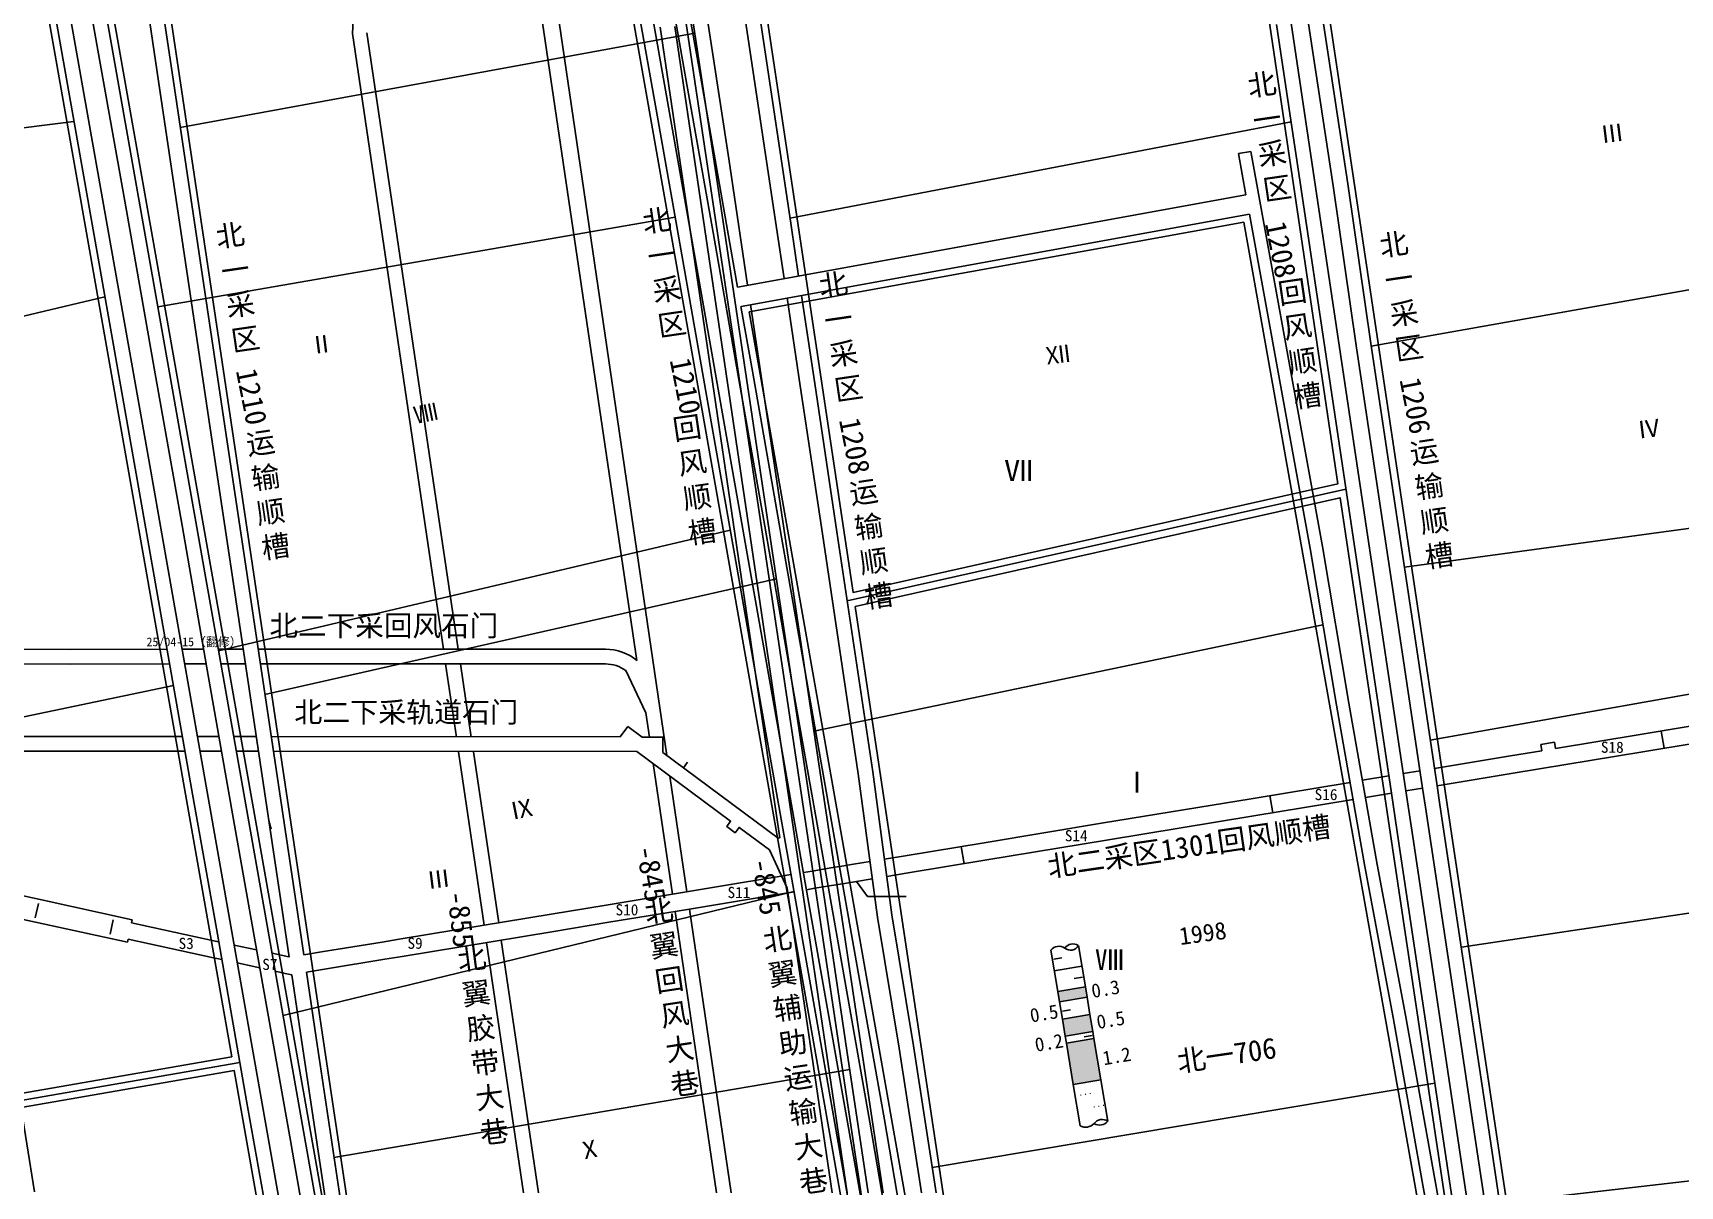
# Model space of a CAD drawing. Header units: millimetres. Extents: x 41513366 to 41522434, y 4590966 to 4600634.
# Drawn here: x 41519500.2 to 41519971.3, y 4597514.9 to 4597845 of the extents above; entities that cross this region are included whole.
import ezdxf

# ---------------------------------------------------------------- set-up
doc = ezdxf.new("R2010")
doc.units = ezdxf.units.MM
doc.linetypes.add('SJHD', pattern=[10, 8, -2])
doc.layers.get('0').update_dxf_attribs({"lineweight": 18})
for name, color, linetype, lineweight in [('12煤巷道', 7, 'Continuous', 18), ('12煤巷道名称', 7, 'Continuous', 18), ('2016年12煤进尺', 7, 'Continuous', 18), ('7煤工作面小柱状', 6, 'Continuous', 18), ('7煤工作面编号', 7, 'Continuous', 18), ('7煤巷道', 6, 'Continuous', 18), ('图纸改动标记', 2, 'Continuous', 18), ('岩巷', 30, 'Continuous', 18), ('岩巷巷道名称', 30, 'Continuous', 18), ('工作面月末位置', 7, 'Continuous', 18), ('采空区工作面颜色', 6, 'Continuous', 18)]:
    doc.layers.add(name, color=color, linetype=linetype, lineweight=lineweight)
doc.styles.add('仿宋_GB2312', font='')
doc.styles.add('宋体5', font='')
doc.styles.add('正体', font='')
doc.styles.add('正等线体', font='simhei.ttf')
doc.styles.get('仿宋_GB2312').set_extended_font_data('宋体')
doc.styles.get('宋体5').set_extended_font_data('宋体')
doc.styles.get('正体').set_extended_font_data('宋体')

msp = doc.modelspace()

# ---------------------------------------------------------------- hatches: boundary and pattern name
at = {"layer": '7煤工作面小柱状', "lineweight": -3, "ltscale": 2}
h = msp.add_hatch(color=256, dxfattribs=at)
h.paths.add_polyline_path([(41519801.7122, 4597568.9978), (41519801.218, 4597571.9568), (41519793.3273, 4597570.6389), (41519793.8215, 4597567.6799)], flags=0)
h.paths.add_polyline_path([(41519794.6451, 4597562.7482), (41519795.4688, 4597557.8165), (41519803.3595, 4597559.1344), (41519802.5358, 4597564.0661)], flags=0)
h.paths.add_polyline_path([(41519803.689, 4597557.1617), (41519795.7983, 4597555.8438), (41519797.7751, 4597544.0078), (41519805.6658, 4597545.3257)], flags=0)

# ---------------------------------------------------------------- linework, layer by layer
at = {"linetype": 'ByBlock', "lineweight": -3, "ltscale": 0.5}
msp.add_line((41519522.2474, 4597587.0294), (41519523.1411, 4597591.1332), dxfattribs=at)
at = {"layer": '12煤巷道', "color": 7, "lineweight": -3}
for p, q in [((41519959.93, 4597644.1924), (41519974.8489, 4597646.6523)), ((41519935.7125, 4597640.1939), (41519959.9307, 4597644.1883)), ((41519960.7444, 4597639.2584), (41519975.6628, 4597641.7206)), ((41519901.1055, 4597634.4828), (41519922.8024, 4597638.0638)), ((41519922.8023, 4597638.0646), (41519931.8291, 4597639.5534)), ((41519923.6167, 4597633.1306), (41519960.7444, 4597639.2584)), ((41519880.4793, 4597631.0785), (41519888.0365, 4597632.3258)), ((41519892.1809, 4597633.0098), (41519896.9611, 4597633.7988)), ((41519901.8462, 4597629.5376), (41519923.6165, 4597633.1317)), ((41519848.6152, 4597625.8189), (41519876.9273, 4597630.4917)), ((41519881.3398, 4597626.1526), (41519888.7782, 4597627.3803)), ((41519892.9225, 4597628.0643), (41519897.7018, 4597628.8534)), ((41519806.4494, 4597618.8607), (41519848.6152, 4597625.8189)), ((41519849.4292, 4597620.8866), (41519877.7878, 4597625.5661)), ((41519772.2314, 4597613.2131), (41519806.4494, 4597618.8607)), ((41519807.2638, 4597613.9266), (41519849.4292, 4597620.8866)), ((41519749.679, 4597609.4903), (41519772.2313, 4597613.2132)), ((41519773.0457, 4597608.279), (41519807.2638, 4597613.9266)), ((41519743.7583, 4597608.5135), (41519749.679, 4597609.4903)), ((41519750.4932, 4597604.5574), (41519773.0456, 4597608.2796)), ((41519714.175, 4597603.6306), (41519702.0217, 4597601.6247)), ((41519717.0049, 4597604.0977), (41519714.175, 4597603.6306)), ((41519720.557, 4597604.6839), (41519723.0549, 4597605.0962)), ((41519723.0548, 4597605.0964), (41519728.9757, 4597606.0734)), ((41519728.9757, 4597606.0734), (41519730.9618, 4597606.4012)), ((41519734.9084, 4597607.0526), (41519730.9618, 4597606.4012)), ((41519734.9083, 4597607.0534), (41519739.6124, 4597607.8295)), ((41519744.4231, 4597603.5554), (41519750.4932, 4597604.5574)), ((41519502.2439, 4597596.9126), (41519484.8252, 4597600.7062)), ((41519664.1254, 4597595.3701), (41519686.5488, 4597599.071)), ((41519686.5488, 4597599.071), (41519702.0217, 4597601.6247)), ((41519714.9893, 4597598.6973), (41519702.8359, 4597596.6915)), ((41519717.8726, 4597599.1732), (41519714.9893, 4597598.6973)), ((41519721.4247, 4597599.7595), (41519723.8691, 4597600.1629)), ((41519723.8691, 4597600.1629), (41519729.7898, 4597601.141)), ((41519729.7898, 4597601.141), (41519731.7759, 4597601.4685)), ((41519735.7226, 4597602.1196), (41519731.7759, 4597601.4685)), ((41519735.7226, 4597602.1193), (41519740.2772, 4597602.8711)), ((41519502.2439, 4597596.9126), (41519528.5811, 4597591.1766)), ((41519648.3541, 4597592.7673), (41519664.1254, 4597595.3701)), ((41519664.9396, 4597590.4369), (41519687.363, 4597594.1377)), ((41519687.363, 4597594.1377), (41519702.8359, 4597596.6915)), ((41519500.8394, 4597590.4637), (41519484.9506, 4597593.9241)), ((41519500.8394, 4597590.4637), (41519527.1766, 4597584.7278)), ((41519528.3895, 4597590.2972), (41519528.5811, 4597591.1766)), ((41519552.7901, 4597584.9831), (41519528.3895, 4597590.2972)), ((41519621.7145, 4597588.3704), (41519648.3541, 4597592.7671)), ((41519649.1683, 4597587.8338), (41519664.9396, 4597590.4369)), ((41519527.1766, 4597584.7278), (41519527.3681, 4597585.6072)), ((41519551.7686, 4597580.293), (41519527.3681, 4597585.6072)), ((41519553.278, 4597584.8768), (41519552.7901, 4597584.9831)), ((41519583.3192, 4597582.0331), (41519600.0082, 4597584.7877)), ((41519600.0082, 4597584.7877), (41519604.9414, 4597585.6019)), ((41519604.9414, 4597585.6019), (41519621.7145, 4597588.3703)), ((41519622.5287, 4597583.4371), (41519649.1683, 4597587.8338)), ((41519554.1775, 4597579.7684), (41519551.7686, 4597580.293)), ((41519564.1506, 4597582.5089), (41519557.7127, 4597583.911)), ((41519573.3091, 4597580.5142), (41519568.543, 4597581.5522)), ((41519573.483, 4597580.4764), (41519573.3091, 4597580.5142)), ((41519583.3192, 4597582.0331), (41519577.6371, 4597581.0953)), ((41519600.8224, 4597579.8544), (41519584.1335, 4597577.0999)), ((41519600.8224, 4597579.8544), (41519605.7557, 4597580.6687)), ((41519605.7557, 4597580.6687), (41519622.5288, 4597583.4371)), ((41519565.0517, 4597577.4001), (41519558.6122, 4597578.8025)), ((41519572.2876, 4597575.8242), (41519569.445, 4597576.4433)), ((41519574.2369, 4597575.3997), (41519572.2876, 4597575.8242)), ((41519584.1335, 4597577.0999), (41519578.3717, 4597576.1488))]:
    msp.add_line(p, q, dxfattribs=at)
for points in [[(41519836.6514, 4598037.8998), (41519842.0344, 4598002.0084), (41519845.517, 4597978.788, 0.0000401), (41519845.517, 4597978.7875), (41519851.4144, 4597939.5091), (41519858.1988, 4597894.2815), (41519864.8862, 4597848.8877), (41519872.1214, 4597801.2181), (41519878.6911, 4597755.5359), (41519885.2155, 4597712.2267), (41519891.5713, 4597669.7831, 0.0000084), (41519891.5713, 4597669.783), (41519897.7018, 4597628.8534)], [(41519842.1106, 4598029.8174), (41519846.1879, 4598002.6313), (41519849.6705, 4597979.411), (41519855.5679, 4597940.1325, -0.00003396), (41519855.5679, 4597940.1323), (41519862.3531, 4597894.8991), (41519869.04, 4597849.5089), (41519876.2763, 4597801.8322), (41519882.8463, 4597756.1477), (41519889.3688, 4597712.851, -0.00022002), (41519889.369, 4597712.8501), (41519895.725, 4597670.4051), (41519901.8462, 4597629.5376)], [(41519897.7018, 4597628.8534), (41519898.5153, 4597623.422, 0.00001992), (41519898.5153, 4597623.4217), (41519905.2753, 4597578.3139), (41519911.9783, 4597533.5612), (41519918.8853, 4597487.4153, 0.00011468), (41519918.8855, 4597487.4139), (41519924.6383, 4597449.0991), (41519930.885, 4597407.2733), (41519937.2801, 4597364.2786), (41519943.6743, 4597321.5885)], [(41519901.8462, 4597629.5374), (41519902.669, 4597624.0442), (41519909.429, 4597578.9362, -0.00002075), (41519909.429, 4597578.9361), (41519916.132, 4597534.1831, -0.00002459), (41519916.132, 4597534.183), (41519923.039, 4597488.0373), (41519928.7919, 4597449.7215, -0.00019474), (41519928.792, 4597449.7207), (41519935.039, 4597407.8927, -0.0001487), (41519935.0391, 4597407.8921), (41519941.434, 4597364.8986), (41519948.1092, 4597320.3327)]]:
    msp.add_lwpolyline(points, format="xyb", dxfattribs=at)
for points in [[(41519892.9225, 4597628.0643), (41519881.3665, 4597705.1246), (41519867.0917, 4597800.9333), (41519860.1258, 4597847.8138), (41519846.5336, 4597938.739), (41519834.8125, 4598017.7471), (41519832.7755, 4598033.2182)], [(41519573.483, 4597580.4764), (41519571.0938, 4597596.5648), (41519563.9329, 4597644.5181), (41519557.2798, 4597689.1754), (41519551.1719, 4597729.9577), (41519543.8268, 4597779.2443), (41519536.4738, 4597828.6034), (41519529.8388, 4597873.2397), (41519518.8241, 4597946.3203)], [(41519704.5672, 4597772.7701), (41519703.2082, 4597781.9094), (41519699.1822, 4597808.9495), (41519692.1139, 4597855.7185), (41519685.1947, 4597902.0367)], [(41519695.756, 4597903.8323), (41519696.6238, 4597898.0298), (41519703.5577, 4597851.6163), (41519712.8878, 4597789.2318), (41519715.0621, 4597774.6748)], [(41519699.8974, 4597904.5364), (41519700.7776, 4597898.6511), (41519707.7116, 4597852.2369), (41519717.0416, 4597789.8531), (41519719.1966, 4597775.4251)], [(41519577.6371, 4597581.0953), (41519575.2482, 4597597.1818), (41519568.0868, 4597645.1384), (41519561.434, 4597689.7943), (41519555.3256, 4597730.5798), (41519547.981, 4597779.8634), (41519540.628, 4597829.2222), (41519533.9933, 4597873.8558)], [(41519695.0413, 4597808.2415), (41519687.9782, 4597854.9775)], [(41519888.7782, 4597627.3803), (41519877.213, 4597704.5018), (41519862.9376, 4597800.3144), (41519855.9431, 4597847.3862)], [(41519699.0539, 4597781.2917), (41519695.0413, 4597808.2415)], [(41519713.0773, 4597687.247), (41519705.9053, 4597735.214), (41519699.0539, 4597781.2917)], [(41519715.8897, 4597769.1335), (41519719.6417, 4597744.0134), (41519725.9868, 4597701.5908), (41519736.2506, 4597632.904), (41519741.7454, 4597591.9204), (41519747.9228, 4597554.4045), (41519754.2968, 4597513.002)], [(41519720.0243, 4597769.8838), (41519723.7956, 4597744.6338), (41519730.1406, 4597702.2121), (41519740.4092, 4597633.4935), (41519745.8998, 4597592.5408), (41519752.0706, 4597555.0653), (41519758.5463, 4597513.002)], [(41519743.3672, 4597513.002), (41519737.2091, 4597554.1731), (41519730.9961, 4597595.745), (41519724.2351, 4597640.8714), (41519717.2312, 4597687.8677), (41519710.0591, 4597735.8351), (41519705.3912, 4597767.2282)], [(41519733.0268, 4597553.7426), (41519726.8423, 4597595.1242), (41519720.0814, 4597640.249), (41519713.0879, 4597687.1755)], [(41519479.9236, 4597643.5897), (41519505.3641, 4597643.5897)], [(41519479.9239, 4597643.588), (41519542.935, 4597643.588)], [(41519931.536, 4597641.3296), (41519935.4193, 4597641.9705)], [(41519931.8291, 4597639.5536), (41519931.536, 4597641.3296)], [(41519935.7124, 4597640.1946), (41519935.4193, 4597641.9705)], [(41519480.5924, 4597639.388), (41519543.674, 4597639.388)], [(41519918.1628, 4597430.8828), (41519904.7078, 4597520.8348), (41519890.9228, 4597613.0792), (41519888.7781, 4597627.3806)], [(41519939.8763, 4597314.3117), (41519932.1086, 4597366.1664), (41519922.3165, 4597431.5045), (41519908.8616, 4597521.4561), (41519895.0766, 4597613.6999), (41519892.9225, 4597628.0646)], [(41519487.9332, 4597593.2746), (41519488.6587, 4597588.7175), (41519496.2177, 4597540.8063), (41519500.5833, 4597513.302)], [(41519620.3121, 4597266.3408), (41519616.8068, 4597289.9126), (41519609.7779, 4597336.9089), (41519603.5359, 4597378.68), (41519596.6929, 4597424.482), (41519589.5838, 4597472.2876), (41519583.5668, 4597512.8419), (41519577.0069, 4597556.747), (41519574.2369, 4597575.3997)], [(41519624.4725, 4597266.9174), (41519620.9611, 4597290.5304), (41519613.9317, 4597337.5301), (41519607.6898, 4597379.3007), (41519600.8468, 4597425.1026), (41519593.7381, 4597472.9054), (41519587.7213, 4597513.4583), (41519581.1608, 4597557.3676), (41519578.3717, 4597576.1488)], [(41519739.1204, 4597513.002), (41519733.0268, 4597553.7426)]]:
    msp.add_lwpolyline(points, dxfattribs=at)
at = {"layer": '2016年12煤进尺', "color": 4, "lineweight": -3, "ltscale": 2}
msp.add_line((41519965.9688, 4597645.1881), (41519966.783, 4597640.255), dxfattribs=at)
at = {"layer": '2016年12煤进尺', "color": 5, "lineweight": -3, "ltscale": 2}
for p, q in [((41519854.0284, 4597626.7123), (41519854.8425, 4597621.7796)), ((41519765.7229, 4597612.1388), (41519766.5372, 4597607.2051))]:
    msp.add_line(p, q, dxfattribs=at)
at = {"layer": '2016年12煤进尺', "color": 0, "lineweight": -3, "ltscale": 2}
msp.add_line((41519500.8061, 4597591.6991), (41519501.6998, 4597595.8029), dxfattribs=at)
msp.add_lwpolyline([(41519735.7226, 4597602.1196), (41519738.906, 4597597.8111), (41519749.9739, 4597597.8111)], dxfattribs=at)
at = {"layer": '7煤工作面小柱状', "color": 6, "lineweight": -3, "ltscale": 2}
for p, q in [((41519792.1615, 4597579.9166), (41519794.4813, 4597580.3041)), ((41519792.3389, 4597576.5569), (41519800.2296, 4597577.8748)), ((41519793.3273, 4597570.6389), (41519801.218, 4597571.9568)), ((41519798.0548, 4597574.3264), (41519800.3746, 4597574.7139)), ((41519793.8215, 4597567.6799), (41519801.7122, 4597568.9978)), ((41519794.6451, 4597562.7482), (41519802.5358, 4597564.0661)), ((41519794.6496, 4597565.019), (41519796.9694, 4597565.4065)), ((41519795.4688, 4597557.8165), (41519803.3595, 4597559.1344)), ((41519795.7983, 4597555.8438), (41519803.689, 4597557.1617)), ((41519800.8408, 4597557.6461), (41519803.1605, 4597558.0335)), ((41519797.7751, 4597544.0078), (41519805.6658, 4597545.3257))]:
    msp.add_line(p, q, dxfattribs=at)
at = {"layer": '7煤工作面小柱状', "lineweight": -3, "ltscale": 2}
for points in [[(41519791.3504, 4597582.475), (41519793.3273, 4597570.6389), (41519793.8215, 4597567.6799), (41519794.6451, 4597562.7482), (41519795.4688, 4597557.8165), (41519795.7983, 4597555.8438), (41519797.7751, 4597544.0078), (41519799.7519, 4597532.1717)], [(41519799.2411, 4597583.7928), (41519801.218, 4597571.9568), (41519801.7122, 4597568.9978), (41519802.5358, 4597564.0661), (41519803.3595, 4597559.1344), (41519803.689, 4597557.1617), (41519807.6426, 4597533.4896)]]:
    msp.add_lwpolyline(points, dxfattribs=at)
at = {"layer": '7煤工作面小柱状', "color": 6, "lineweight": -3, "ltscale": 2}
for centre, radius, start, end in [((41519793.6981, 4597580.4998), 3.0681, 56.987872, 139.924452), ((41519797.6775, 4597581.3885), 2.8569, 58.185473, 143.883252), ((41519797.0225, 4597584.9529), 2.5036, 228.683826, 332.396624), ((41519801.3168, 4597534.9433), 3.1828, 240.550818, 318.412899), ((41519806.0159, 4597531.0887), 2.9001, 55.880387, 143.08333), ((41519805.279, 4597535.501), 3.1036, 239.360339, 319.603379)]:
    msp.add_arc(centre, radius, start, end, dxfattribs=at)
at = {"layer": '7煤巷道', "lineweight": -3}
for p, q in [((41519848.5445, 4597811.0953), (41519845.0024, 4597810.4525)), ((41519847.1452, 4597798.6453), (41519701.718, 4597772.2531)), ((41519848.1451, 4597793.1353), (41519702.718, 4597766.7431)), ((41519694.1475, 4597733.7297), (41519701.7846, 4597690.4342)), ((41519697.6928, 4597734.3546), (41519705.3299, 4597691.0592))]:
    msp.add_line(p, q, dxfattribs=at)
for points in [[(41519697.6928, 4597734.3546), (41519689.8548, 4597778.8226), (41519681.9378, 4597823.7505), (41519674.0148, 4597868.6956), (41519666.4089, 4597911.8864), (41519659.1581, 4597953.409), (41519654.8778, 4597977.9927)], [(41519641.5897, 4597108.4757), (41519628.5553, 4597182.2137), (41519613.3603, 4597268.3633), (41519606.5974, 4597306.7551), (41519589.6363, 4597402.9403), (41519572.9843, 4597497.3194), (41519565.4263, 4597540.1046), (41519557.0404, 4597587.7291), (41519549.6883, 4597629.4422), (41519533.5534, 4597721.15), (41519518.2713, 4597807.7394), (41519501.5673, 4597902.2217), (41519489.9142, 4597968.0627)], [(41519694.1475, 4597733.7297), (41519686.3095, 4597778.1977), (41519678.3925, 4597823.1258), (41519670.4695, 4597868.0706), (41519662.8634, 4597911.2621), (41519655.6118, 4597952.7898), (41519652.636, 4597969.881)], [(41519574.0751, 4597526.3201), (41519565.8333, 4597572.9689), (41519557.8522, 4597618.2178), (41519550.3217, 4597661.1043), (41519542.8105, 4597703.9765), (41519534.875, 4597749.068), (41519526.8826, 4597794.1773), (41519519.2326, 4597837.3776), (41519511.1959, 4597882.6117), (41519498.7745, 4597952.5378)], [(41519504.5843, 4597943.813), (41519651.7929, 4597110.0264)], [(41519639.4758, 4597096.3057), (41519624.4194, 4597181.4826), (41519609.2242, 4597267.6338), (41519602.461, 4597306.0265), (41519585.5001, 4597402.2109), (41519568.8482, 4597496.5896), (41519561.2903, 4597539.3739), (41519552.904, 4597587.0007), (41519545.5521, 4597628.7132), (41519529.4169, 4597720.4222), (41519514.1352, 4597807.0095), (41519497.4314, 4597901.4905), (41519491.8463, 4597933.0469)], [(41519845.0024, 4597810.4525), (41519847.1452, 4597798.6453)], [(41519848.1451, 4597793.1353), (41519865.5153, 4597697.4217), (41519873.0699, 4597652.5724), (41519881.1433, 4597606.358), (41519889.269, 4597563.1752), (41519897.6054, 4597516.2503), (41519906.2361, 4597468.5948), (41519914.0545, 4597424.2909), (41519922.1645, 4597377.6989), (41519930.283, 4597331.6915), (41519938.3324, 4597285.9279), (41519946.4195, 4597239.4076), (41519953.9244, 4597197.8986), (41519968.0885, 4597118.1989)], [(41519807.5347, 4597089.6637), (41519800.03, 4597132.5094), (41519791.6209, 4597180.576), (41519786.1004, 4597211.9654), (41519777.7144, 4597259.6423), (41519771.8526, 4597292.879), (41519763.7966, 4597338.5691), (41519755.9125, 4597383.3094), (41519748.1306, 4597427.4552), (41519742.0236, 4597462.0698), (41519733.5935, 4597509.9316), (41519724.8475, 4597559.5896), (41519716.9545, 4597604.3834), (41519709.8526, 4597644.6682), (41519701.7846, 4597690.4342)], [(41519803.1279, 4597135.6918), (41519795.167, 4597181.1964), (41519789.6459, 4597212.5889), (41519781.2599, 4597260.2659), (41519775.3979, 4597293.5042), (41519767.3419, 4597339.1942), (41519759.4579, 4597383.9341), (41519751.6759, 4597428.0802), (41519745.5689, 4597462.6953), (41519737.1389, 4597510.5561), (41519728.3929, 4597560.2141), (41519720.4999, 4597605.0081), (41519713.3979, 4597645.2932), (41519705.3299, 4597691.0592)], [(41519581.1376, 4597486.0162), (41519574.0835, 4597526.2724)]]:
    msp.add_lwpolyline(points, dxfattribs=at)
for points in [[(41519754.959, 4597442.677), (41519747.4255, 4597487.3307), (41519739.5929, 4597533.1931), (41519731.8177, 4597577.0368, -0.00022069), (41519731.8172, 4597577.0396), (41519724.4974, 4597618.5284), (41519717.5737, 4597657.5952), (41519709.5345, 4597703.7997), (41519701.8381, 4597747.4571, -0.00000848), (41519701.8381, 4597747.4572), (41519694.7182, 4597787.8524), (41519686.9384, 4597831.8696, -0.00019005), (41519686.9379, 4597831.8721), (41519681.2983, 4597863.9225), (41519664.1484, 4597964.797)], [(41519701.732, 4597772.2556), (41519698.8543, 4597788.5822, 0.00011899), (41519698.8543, 4597788.5826), (41519691.0743, 4597832.6003), (41519685.4368, 4597864.6384), (41519679.2505, 4597901.0261)], [(41519848.5445, 4597811.0953), (41519869.0616, 4597698.0421), (41519876.618, 4597653.1812), (41519884.6856, 4597607.0007), (41519892.8103, 4597563.8229), (41519901.1489, 4597516.8859), (41519909.78, 4597469.2284), (41519917.6005, 4597424.9124), (41519925.7105, 4597378.3204), (41519933.8283, 4597332.3164, -0.00013776), (41519933.8284, 4597332.3159), (41519941.8786, 4597286.548), (41519949.9642, 4597240.0361), (41519957.4679, 4597198.5338), (41519963.6843, 4597163.5547)], [(41519759.1005, 4597443.3757), (41519751.5663, 4597488.0336), (41519743.7307, 4597533.9133), (41519735.9532, 4597577.7698), (41519728.6333, 4597619.2594, 0.00019357), (41519728.6332, 4597619.2601), (41519721.7104, 4597658.3217), (41519713.6715, 4597704.5243), (41519705.9743, 4597748.1862), (41519702.7041, 4597766.7405)]]:
    msp.add_lwpolyline(points, format="xyb", dxfattribs=at)
at = {"layer": '图纸改动标记', "color": 3, "lineweight": -3, "ltscale": 2}
msp.add_lwpolyline([(41519567.671, 4597619.488), (41519568.318, 4597617.0732)], dxfattribs=at)
at = {"layer": '岩巷', "lineweight": -3}
for p, q in [((41519645.9687, 4597847.8774), (41519672.893, 4597665.3931)), ((41519510.825, 4597668.5593), (41519489.8295, 4597668.5906)), ((41519542.8011, 4597668.588), (41519549.0106, 4597668.588)), ((41519553.1764, 4597668.588), (41519560.3469, 4597668.588)), ((41519489.8294, 4597664.3593), (41519539.2755, 4597664.388)), ((41519543.54, 4597664.388), (41519549.7464, 4597664.388)), ((41519553.918, 4597664.388), (41519560.9727, 4597664.388)), ((41519669.7835, 4597662.4904), (41519675.4757, 4597650.4293)), ((41519668.1497, 4597643.5438), (41519670.3461, 4597646.4964)), ((41519668.1497, 4597643.5438), (41519670.3461, 4597646.4964)), ((41519547.1996, 4597643.588), (41519553.3974, 4597643.588)), ((41519564.0719, 4597643.5871), (41519557.6614, 4597643.5897)), ((41519668.1497, 4597643.5438), (41519568.3187, 4597643.5853)), ((41519547.9385, 4597639.388), (41519554.1349, 4597639.388)), ((41519564.6991, 4597639.3868), (41519558.3989, 4597639.3894)), ((41519561.8567, 4597639.388), (41519561.8567, 4597639.388)), ((41519672.9269, 4597639.3418), (41519568.946, 4597639.3851)), ((41519680.375, 4597639.0358), (41519713.3354, 4597614.5159)), ((41519686.2399, 4597634.6727), (41519687.4337, 4597636.2774)), ((41519713.3354, 4597614.5159), (41519713.8293, 4597614.5888)), ((41519710.8286, 4597611.1461), (41519715.9525, 4597600.2103))]:
    msp.add_line(p, q, dxfattribs=at)
for points in [[(41519591.5275, 4597844.8452), (41519597.5303, 4597960.1784)], [(41519617.555, 4597668.588), (41519591.5275, 4597844.8452)], [(41519621.8005, 4597668.588), (41519595.7021, 4597845.0421)], [(41519681.5186, 4597638.185), (41519650.6947, 4597848.1041)], [(41519688.1418, 4597788.5437), (41519679.5643, 4597846.6305)], [(41519714.2779, 4597640.3014), (41519683.7814, 4597846.8234)], [(41519688.1418, 4597788.5437), (41519706.9883, 4597660.916)], [(41519538.5386, 4597668.5762), (41519510.825, 4597668.5593)], [(41519549.0115, 4597668.5826), (41519542.8027, 4597668.5788)], [(41519557.825, 4597668.588), (41519553.1769, 4597668.5852)], [(41519564.5933, 4597668.588), (41519663.955, 4597668.588)], [(41519539.2775, 4597664.3767), (41519510.8276, 4597664.3593)], [(41519549.7473, 4597664.3831), (41519543.5416, 4597664.3793)], [(41519557.825, 4597664.388), (41519553.9184, 4597664.3856)], [(41519565.219, 4597664.388), (41519663.955, 4597664.388)], [(41519621.2744, 4597643.4), (41519618.1752, 4597664.388)], [(41519625.5207, 4597643.3948), (41519622.4207, 4597664.388)], [(41519713.8293, 4597614.5888), (41519706.9883, 4597660.916)], [(41519680.375, 4597639.0358), (41519680.375, 4597643.437), (41519674.4587, 4597643.437), (41519670.3461, 4597646.4964)], [(41519680.375, 4597639.0358), (41519680.375, 4597643.437), (41519674.4587, 4597643.437), (41519670.3461, 4597646.4964)], [(41519676.5024, 4597643.437), (41519675.4757, 4597650.4293)], [(41519553.3954, 4597643.5993), (41519547.1951, 4597643.6131)], [(41519557.6614, 4597643.5897), (41519557.5911, 4597643.5899)], [(41519547.9382, 4597639.3894), (41519554.1346, 4597639.3894)], [(41519558.3328, 4597639.3894), (41519558.3989, 4597639.3894)], [(41519629.2176, 4597589.6087), (41519621.8947, 4597639.1992)], [(41519633.391, 4597590.2975), (41519626.1649, 4597639.2328)], [(41519710.8286, 4597611.1461), (41519702.1554, 4597617.5982), (41519701.0214, 4597616.0738), (41519698.617, 4597617.8624), (41519699.7511, 4597619.3868), (41519672.9269, 4597639.3418)], [(41519714.2779, 4597640.3014), (41519733.0759, 4597513.002)], [(41519683.1005, 4597598.5019), (41519677.6159, 4597635.8536)], [(41519687.2451, 4597599.1859), (41519682.3815, 4597632.3083)], [(41519728.8303, 4597513.002), (41519715.9525, 4597600.2103)], [(41519699.9001, 4597513.002), (41519687.9716, 4597594.2382)], [(41519695.6551, 4597513.002), (41519683.8271, 4597593.5541)], [(41519640.5299, 4597513.002), (41519629.9481, 4597584.6616)], [(41519644.805, 4597513.002), (41519634.1215, 4597585.3504)]]:
    msp.add_lwpolyline(points, dxfattribs=at)
for radius, start, end in [(14.1, 50.661337, 90.000635), (9.9, 53.932258, 90)]:
    msp.add_arc((41519663.955, 4597654.488), radius, start, end, dxfattribs=at)
at = {"layer": '工作面月末位置', "color": 241, "lineweight": -3}
for p, q in [((41519511.8936, 4597819.6884), (41519315.9127, 4597795.0705)), ((41519520.7619, 4597769.4625), (41519328.3771, 4597724.1179)), ((41519724.0367, 4597645.1956), (41519869.1916, 4597675.5969)), ((41519540.3687, 4597658.1746), (41519347.1104, 4597617.7538))]:
    msp.add_line(p, q, dxfattribs=at)
for points in [[(41519542.316, 4597817.8913), (41519689.491, 4597844.9676)], [(41519566.5187, 4597655.6643), (41519712.8589, 4597688.7078)], [(41519586.2742, 4597523.1435), (41519733.8461, 4597548.2651)]]:
    msp.add_lwpolyline(points, dxfattribs=at)
at = {"layer": '工作面月末位置', "color": 102, "lineweight": -3}
msp.add_lwpolyline([(41519716.7369, 4597791.9463), (41519860.0745, 4597819.5825)], dxfattribs=at)
at = {"layer": '工作面月末位置', "color": 150, "lineweight": -3}
for points in [[(41519535.8712, 4597766.6046), (41519683.837, 4597792.2285)], [(41519553.2608, 4597668.1103), (41519699.632, 4597702.6374)], [(41519571.6921, 4597563.7158), (41519717.8591, 4597599.2495)]]:
    msp.add_lwpolyline(points, dxfattribs=at)
at = {"layer": '工作面月末位置', "color": 205, "lineweight": -3}
for points in [[(41519882.9675, 4597755.3431), (41520029.2157, 4597781.3112)], [(41519892.4813, 4597692.0663), (41520039.4948, 4597712.0802)], [(41519899.8887, 4597642.6063), (41520045.9581, 4597668.5446)], [(41519908.7785, 4597583.2765), (41520055.3546, 4597605.247)], [(41519919.7362, 4597510.1031), (41520066.9547, 4597527.1185)]]:
    msp.add_lwpolyline(points, dxfattribs=at)
at = {"layer": '工作面月末位置', "color": 7, "lineweight": -3}
msp.add_lwpolyline([(41519757.4306, 4597520.2488), (41519901.1873, 4597544.3928)], dxfattribs=at)
at = {"layer": '采空区工作面颜色', "color": 102, "lineweight": -3}
for points in [[(41519686.4683, 4598007.8434), (41519827.1317, 4598028.8371), (41519873.4881, 4597715.9407), (41519734.7591, 4597684.8362)], [(41519367.1966, 4597514.9235), (41519557.7401, 4597548.0067), (41519620.8019, 4597190.4783), (41519430.4718, 4597157.4611)]]:
    msp.add_lwpolyline(points, close=True, dxfattribs=at)
at = {"layer": '采空区工作面颜色', "color": 205, "lineweight": -3}
msp.add_lwpolyline([(41519846.6937, 4598012.7356), (41519990.5229, 4598028.3911), (41520094.3037, 4597329.3728), (41519952.2066, 4597306.4122)], close=True, dxfattribs=at)
at = {"layer": '采空区工作面颜色', "color": 150, "lineweight": -3}
msp.add_lwpolyline([(41519506.9017, 4597942.1903), (41519651.0131, 4597967.5645), (41519752.3932, 4597391.7559), (41519609.0484, 4597363.6463)], close=True, dxfattribs=at)
at = {"layer": '采空区工作面颜色', "color": 241, "lineweight": -3}
for points in [[(41519525.6357, 4597942.7058), (41519669.4764, 4597965.2924), (41519787.4468, 4597175.5293), (41519644.0184, 4597148.8962)], [(41519299.7971, 4597896.2471), (41519490.2257, 4597930.721), (41519557.0452, 4597551.9459), (41519366.4999, 4597518.8624)], [(41519705.0194, 4597765.128), (41519846.5271, 4597790.809), (41519950.1056, 4597207.8121), (41519808.3546, 4597179.2939)]]:
    msp.add_lwpolyline(points, close=True, dxfattribs=at)
at = {"layer": '采空区工作面颜色', "color": 7, "lineweight": -3}
msp.add_lwpolyline([(41519733.1016, 4597682.415), (41519875.7389, 4597714.3952)], dxfattribs=at)
at = {"layer": '采空区工作面颜色', "color": 20, "lineweight": -3}
msp.add_lwpolyline([(41519735.3552, 4597680.8706), (41519874.0787, 4597711.9733), (41519953.2381, 4597182.3418), (41519813.1353, 4597161.3616)], close=True, dxfattribs=at)
at = {"layer": '采空区工作面颜色', "color": 6, "lineweight": -3}
msp.add_lwpolyline([(41519364.8774, 4597516.5508), (41519559.3632, 4597550.3184)], dxfattribs=at)

# ---------------------------------------------------------------- texts
at = {"layer": '12煤巷道', "color": 7, "lineweight": -3, "char_height": 3.2, "attachment_point": 6, "style": '正等线体'}
for s, insert, width in [('S18', (41519955.2205, 4597640.519), 9.761798), ('S16', (41519873.3373, 4597626.98), 9.950562), ('S14', (41519801.8731, 4597615.1854), 9.977528), ('S10', (41519673.3482, 4597593.9934), 9.788764), ('S3', (41519546.1716, 4597584.3568), 6.310112), ('S9', (41519611.6445, 4597584.413), 6.25618), ('S7', (41519570.1054, 4597578.357), 6.391011)]:
    msp.add_mtext(s, dxfattribs=dict(at, insert=insert, width=width))
at = {"layer": '12煤巷道', "color": 4, "lineweight": -3, "insert": (41519705.3916, 4597598.9423), "char_height": 3.2, "width": 8.710112, "attachment_point": 6, "style": '正等线体'}
msp.add_mtext('S11', dxfattribs=at)
at = {"layer": '12煤巷道名称', "color": 7, "lineweight": -3, "char_height": 6, "width": 215.295238, "attachment_point": 1, "style": '仿宋_GB2312'}
for s, insert, rotation in [('\\pxt174;北\\P\\pt174;一\\P\\pt174;采\\P\\pt174;区\u3000\u3000\\P\\pt174;\u3000\u3000\u3000\u3000\\P\\pt174;\u3000\u3000\u3000\u3000\u3000\\P\\pt174;回\\P\\pt174;风\\P\\pt174;顺\\P\\pt174;槽', (41519847.2431, 4597832.6237), 8.328995), ('\\pxt174;北\\P\\pt174;一\\P\\pt174;采\\P\\pt174;区\u3000\u3000\\P\\pt174;\u3000\u3000\u3000\u3000\\P\\pt174;\u3000\u3000\u3000\u3000\u3000\\P\\pt174;回\\P\\pt174;风\\P\\pt174;顺\\P\\pt174;槽', (41519674.1041, 4597793.7051), 8.328995), ('\\pxt174;北\\P\\pt174;一\\P\\pt174;采\\P\\pt174;区\\P\\pt174;\u3000\u3000\u3000\u3000\u3000\\P\\pt174;\u3000\u3000\\P\\pt174;运\\P\\pt174;输\\P\\pt174;顺\\P\\pt174;槽', (41519552.0917, 4597789.4513), 8.328995), ('\\pxt174;\\P\\pt174;1208', (41519868.2898, 4597793.5421), 281.194315), ('\\pxt174;北\\P\\pt174;一\\P\\pt174;采\\P\\pt174;区\\P\\pt174;\u3000\u3000\u3000\u3000\u3000\\P\\pt174;\u3000\u3000\\P\\pt174;运\\P\\pt174;输\\P\\pt174;顺\\P\\pt174;槽', (41519884.9833, 4597786.8803), 8.328995), ('\\pxt174;北\\P\\pt174;一\\P\\pt174;采\\P\\pt174;区\\P\\pt174;\u3000\u3000\u3000\u3000\u3000\\P\\pt174;\u3000\u3000\\P\\pt174;运\\P\\pt174;输\\P\\pt174;顺\\P\\pt174;槽', (41519724.6266, 4597775.3427), 8.328995), ('\\pxt174;\\P\\pt174;1210', (41519698.0033, 4597754.4675), 281.194315), ('\\pxt174;\\P\\pt174;1210', (41519573.8851, 4597751.4391), 281.194315), ('\\pxt174;\\P\\pt174;1206', (41519906.7767, 4597748.8681), 281.194315), ('\\pxt174;\\P\\pt174;1208', (41519746.42, 4597737.3305), 281.194315)]:
    msp.add_mtext(s, dxfattribs=dict(at, insert=insert, rotation=rotation))
at = {"layer": '7煤工作面小柱状', "color": 6, "lineweight": -3, "ltscale": 2, "attachment_point": 1, "rotation": 9.481859, "style": '正等线体'}
for s, insert, char_height, width in [('0.3', (41519802.6288, 4597572.6819), 4, 15.345433), ('0.5', (41519785.0594, 4597565.6744), 4, 9.586523), ('0.5', (41519804.1114, 4597563.8049), 4, 15.345433), ('0.2', (41519786.4597, 4597557.2905), 4, 9.586523), ('1.2', (41519805.8411, 4597553.4483), 4, 15.345433), ('...', (41519798.9689, 4597542.6853), 2, 26.131101), ('...', (41519802.7412, 4597539.294), 2, 26.131101)]:
    msp.add_mtext(s, dxfattribs=dict(at, insert=insert, char_height=char_height, width=width))
at = {"layer": '7煤工作面编号', "color": 6, "linetype": 'SJHD', "lineweight": -3, "insert": (41519842.17, 4597549.005), "char_height": 6, "width": 234.47629, "attachment_point": 8, "rotation": 8.269019, "style": '正等线体'}
msp.add_mtext('{\\fSimSun|b0|i0|c134|p49;北一706}', dxfattribs=at)
at = {"layer": '岩巷', "lineweight": -3, "insert": (41519532.6409, 4597671.9455), "char_height": 2.5, "width": 73.044444, "attachment_point": 1, "style": '正等线体'}
msp.add_mtext('25/04-15（翻修）', dxfattribs=at)
at = {"layer": '岩巷巷道名称', "lineweight": -3, "char_height": 6, "attachment_point": 1, "style": '正等线体'}
for s, insert, width in [('\\pxt30;北二下采回风石门', (41519567.7983, 4597678.3273), 151.489054), ('{\\H0.9778x;北二下采轨道石门}', (41519574.9233, 4597653.504), 120.825806)]:
    msp.add_mtext(s, dxfattribs=dict(at, insert=insert, width=width))
at = {"layer": '岩巷巷道名称', "color": 0, "linetype": 'Continuous', "lineweight": -3, "insert": (41519789.9878, 4597609.2625), "char_height": 6, "width": 111.54336, "attachment_point": 1, "rotation": 8.249267, "style": '宋体5'}
msp.add_mtext('北二采区1301回风顺槽', dxfattribs=at)
at = {"layer": '岩巷巷道名称', "lineweight": -3, "char_height": 6, "attachment_point": 5, "style": '正等线体'}
for s, insert, width, rotation in [('-845', (41519677.0059, 4597604.2836), 16.617978, 279.904321), ('-845', (41519709.9284, 4597600.601), 16.617978, 279.904321), ('-855', (41519622.5225, 4597591.2861), 16.617978, 276.971311), (' 北  翼  回  风  大  巷', (41519682.9697, 4597568.7469), 8.325843, 8.565883), (' 北  翼  辅  助  运  输  大  巷', (41519718.3119, 4597550.7524), 8.755342, 8.5053), (' 北  翼  胶  带  大  巷', (41519628.9262, 4597554.9694), 9.2425, 7.359)]:
    msp.add_mtext(s, dxfattribs=dict(at, insert=insert, width=width, rotation=rotation))
at = {"layer": '工作面月末位置', "color": 205, "lineweight": -3, "char_height": 5, "width": 85.198286, "attachment_point": 1, "rotation": 7.117915, "style": '正体'}
for s, insert in [('Ⅲ', (41519948.2437, 4597818.3468)), ('Ⅳ', (41519958.7508, 4597733.7964))]:
    msp.add_mtext(s, dxfattribs=dict(at, insert=insert))
at = {"layer": '工作面月末位置', "color": 241, "lineweight": -3, "char_height": 5, "attachment_point": 1, "style": '正体'}
for s, insert, width, rotation in [('Ⅱ', (41519579.0183, 4597757.966), 85.198286, 7.117915), ('Ⅲ', (41519612.5203, 4597604.866), 106.738527, 7.117915), ('1998', (41519827.7154, 4597588.8666), 172.213633, 7.752685)]:
    msp.add_mtext(s, dxfattribs=dict(at, insert=insert, width=width, rotation=rotation))
at = {"layer": '工作面月末位置', "color": 102, "lineweight": -3, "insert": (41519789.7332, 4597755.0218), "char_height": 5, "width": 85.198286, "attachment_point": 1, "rotation": 7.117915, "style": '正体'}
msp.add_mtext('Ⅻ', dxfattribs=at)
at = {"layer": '工作面月末位置', "color": 150, "lineweight": -3, "char_height": 5, "width": 172.213633, "attachment_point": 1, "rotation": 11.334672, "style": '正体'}
for s, insert in [('Ⅷ', (41519608.758, 4597737.9713)), ('Ⅸ', (41519636.1684, 4597624.6224)), ('Ⅹ', (41519655.611, 4597527.2259))]:
    msp.add_mtext(s, dxfattribs=dict(at, insert=insert))
at = {"layer": '工作面月末位置', "color": 241, "lineweight": -3, "char_height": 6, "width": 25.592271, "attachment_point": 1, "style": '仿宋_GB2312'}
for s, insert in [('Ⅶ', (41519778.146, 4597722.7806)), ('Ⅷ', (41519804.1597, 4597582.7503))]:
    msp.add_mtext(s, dxfattribs=dict(at, insert=insert))
at = {"layer": '工作面月末位置', "color": 7, "lineweight": -3, "insert": (41519811.9274, 4597633.5693), "char_height": 6, "width": 15.993888, "attachment_point": 1, "style": '仿宋_GB2312'}
msp.add_mtext('Ⅰ', dxfattribs=at)

doc.saveas('drawing.dxf')
